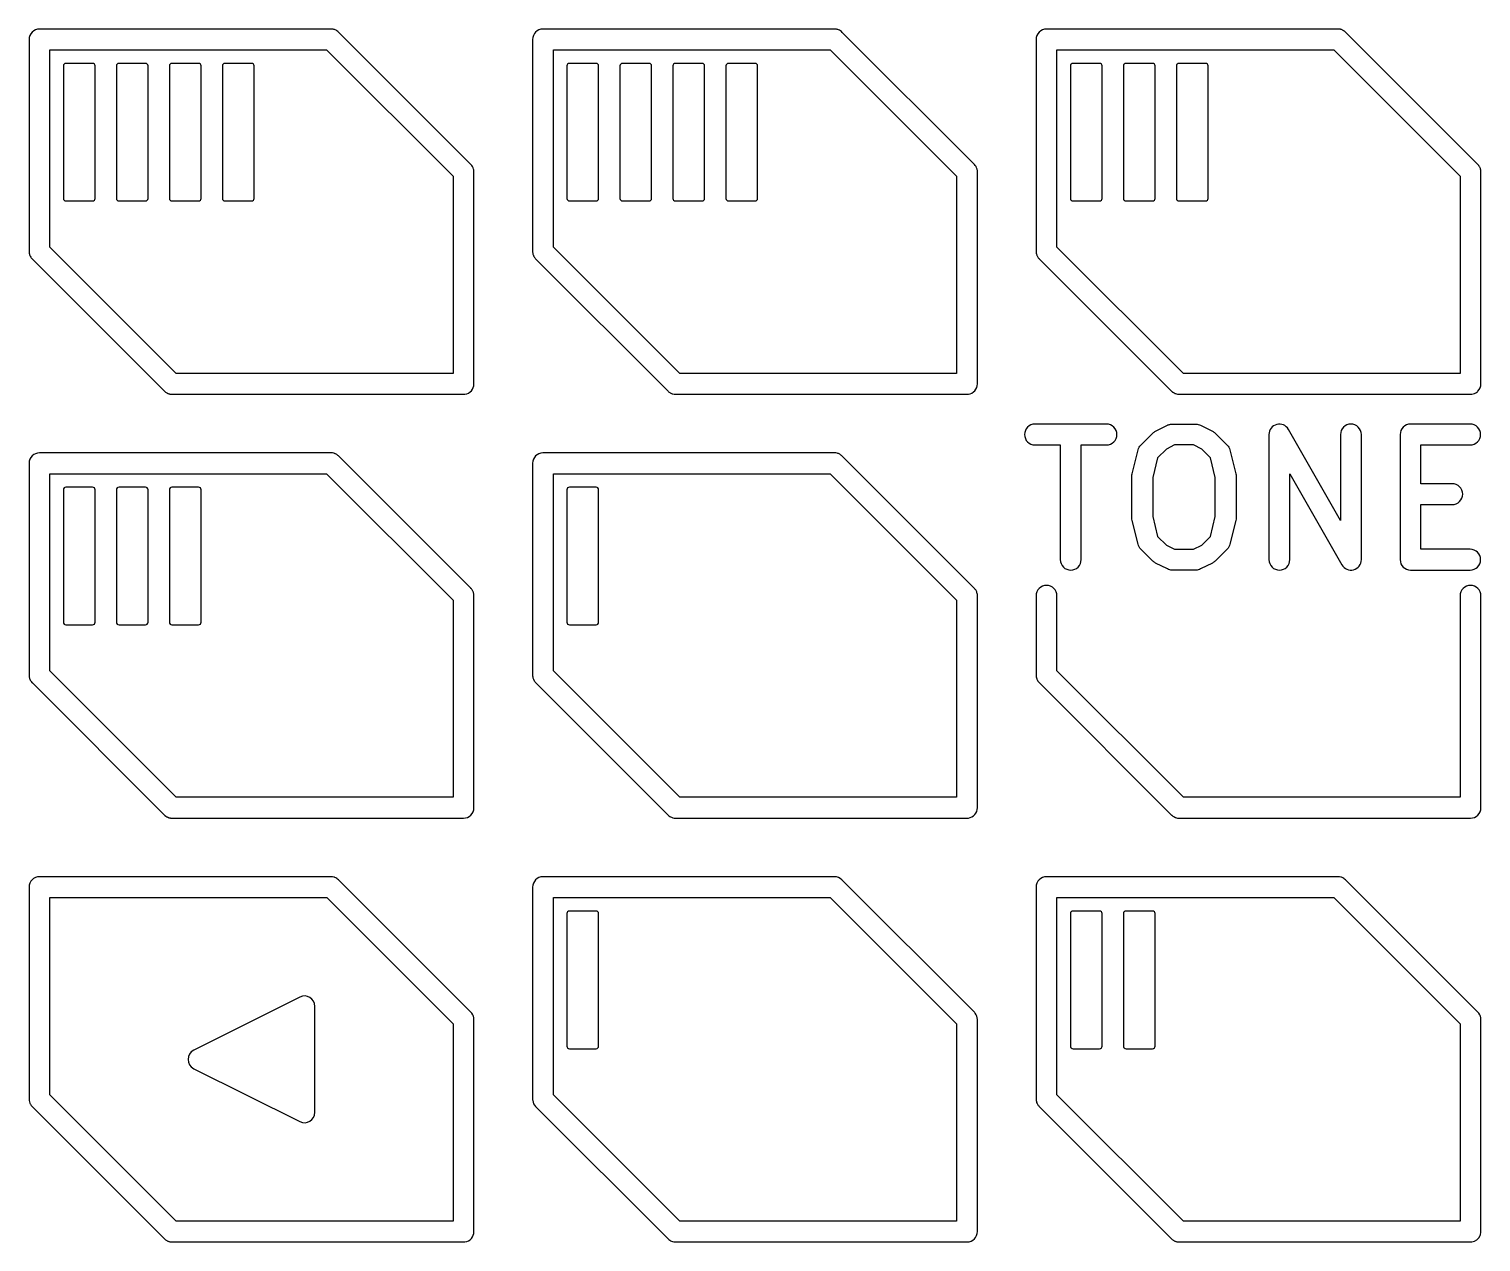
# Model space of a CAD drawing. Header units: millimetres. Extents: x 3 to 62, y 3 to 113.
# Drawn here: x 3.01 to 37.8, y 53.6 to 82.68 of the extents above; entities that cross this region are included whole.
import ezdxf

# ---------------------------------------------------------------- set-up
doc = ezdxf.new("R2010")
doc.units = ezdxf.units.MM
doc.layers.add('Layer_1', color=7, linetype='CONTINUOUS')

msp = doc.modelspace()

# ---------------------------------------------------------------- linework, layer by layer
at = {"layer": 'Layer_1', "color": 7}
for points in [[(10.245546, 82.677313), (3.260978, 82.677313), (3.260449, 82.677313), (3.260449, 82.677313)], [(10.28018, 82.675246), (10.278619, 82.675246)], [(10.313756, 82.668011), (10.313253, 82.668011)], [(13.597284, 79.428935), (10.43004, 82.596698)], [(22.310425, 82.677313), (15.325857, 82.677313), (15.325328, 82.677313), (15.325328, 82.677313)], [(22.345059, 82.675246), (22.343498, 82.675246)], [(22.378635, 82.668011), (22.378132, 82.668011)], [(25.662163, 79.428935), (22.494919, 82.596698)], [(34.375304, 82.677313), (27.390736, 82.677313), (27.390736, 82.677313)], [(34.409938, 82.675246), (34.408377, 82.675246)], [(34.443514, 82.668011), (34.443011, 82.668011)], [(37.719792, 79.436172), (34.561862, 82.594114), (34.559798, 82.596698)], [(3.010339, 82.427199), (3.010339, 77.347413)], [(15.075747, 82.427199), (15.075747, 77.359814), (15.075747, 77.347413), (15.07625, 77.340177)], [(27.140626, 82.427199), (27.140626, 77.347413)], [(3.833271, 81.792212), (3.833271, 78.617216)], [(4.530897, 81.85474), (3.895792, 81.85474)], [(4.593418, 78.617216), (4.593418, 81.792212)], [(5.103482, 81.792212), (5.103482, 78.617216)], [(5.800578, 81.85474), (5.166002, 81.85474)], [(5.863126, 78.617216), (5.863126, 81.792212)], [(6.373162, 81.792212), (6.373162, 78.617216)], [(7.070788, 81.85474), (6.435683, 81.85474)], [(7.133309, 78.617216), (7.133309, 81.792212)], [(7.643372, 81.792212), (7.643372, 78.617216)], [(8.340998, 81.85474), (7.705893, 81.85474)], [(8.403519, 78.617216), (8.403519, 81.792212)], [(15.89815, 81.792212), (15.89815, 78.617216)], [(16.595776, 81.85474), (15.960671, 81.85474)], [(16.658297, 78.617216), (16.658297, 81.792212)], [(17.16836, 81.792212), (17.16836, 78.617216)], [(17.865986, 81.85474), (17.230881, 81.85474)], [(17.928507, 78.617216), (17.928507, 81.792212)], [(18.438041, 81.792212), (18.438041, 78.617216)], [(19.135667, 81.85474), (18.500562, 81.85474)], [(19.198215, 78.617216), (19.198215, 81.792212)], [(19.708251, 81.792212), (19.708251, 78.617216)], [(20.405877, 81.85474), (19.770772, 81.85474)], [(20.468398, 78.617216), (20.468398, 81.792212)], [(27.963029, 81.792212), (27.963029, 78.617216)], [(28.660655, 81.85474), (28.02555, 81.85474)], [(28.723203, 78.617216), (28.723203, 81.792212)], [(29.233239, 81.792212), (29.233239, 78.617216)], [(29.930865, 81.85474), (29.29576, 81.85474)], [(29.993386, 78.617216), (29.993386, 81.792212)], [(30.50345, 81.792212), (30.50345, 78.617216)], [(31.200546, 81.85474), (30.56597, 81.85474)], [(31.263094, 78.617216), (31.263094, 81.792212)], [(13.662398, 79.3168), (13.661366, 79.320417)], [(13.670653, 74.172417), (13.670653, 74.172933), (13.670653, 79.252204)], [(25.727277, 79.3168), (25.726245, 79.320417)], [(25.735532, 74.172417), (25.735532, 74.172933), (25.735532, 79.252204)], [(37.791626, 79.318866), (37.791124, 79.320417)], [(37.800411, 74.172417), (37.800411, 74.172933), (37.800411, 79.252204)], [(3.895792, 78.555205), (4.530897, 78.555205)], [(5.166002, 78.555205), (5.800578, 78.555205)], [(6.435683, 78.555205), (7.070788, 78.555205)], [(7.705893, 78.555205), (8.340998, 78.555205)], [(15.960671, 78.555205), (16.595776, 78.555205)], [(17.230881, 78.555205), (17.865986, 78.555205)], [(18.500562, 78.555205), (19.135667, 78.555205)], [(19.770772, 78.555205), (20.405877, 78.555205)], [(28.02555, 78.555205), (28.660655, 78.555205)], [(29.29576, 78.555205), (29.930865, 78.555205)], [(30.56597, 78.555205), (31.200546, 78.555205)], [(3.019652, 77.280749), (3.020155, 77.279198)], [(15.078314, 77.314856), (15.078314, 77.31434)], [(27.150442, 77.280233), (27.150442, 77.279717)], [(3.079078, 77.176363), (3.083708, 77.17068)], [(3.09146, 77.162927), (6.251481, 74.003436), (6.258704, 73.995684)], [(15.148587, 77.17068), (15.149116, 77.17068), (18.323583, 73.995684), (18.324112, 73.995684)], [(27.17317, 77.225456), (27.175234, 77.221839)], [(27.192299, 77.196516), (27.192802, 77.194968)], [(27.213995, 77.17068), (30.388991, 73.995684)], [(6.401341, 73.924887), (6.402902, 73.924887)], [(6.435445, 73.922302), (13.420542, 73.922302)], [(18.500324, 73.922302), (25.485421, 73.922302)], [(30.531628, 73.924887), (30.533162, 73.924887)], [(30.565732, 73.922302), (37.5503, 73.922302)], [(28.827845, 73.207618), (27.971046, 73.207618), (27.970544, 73.207618), (27.113242, 73.207618), (27.113242, 73.207618)], [(30.001906, 73.038586), (30.287656, 73.181334)], [(30.399415, 73.207687), (30.970915, 73.207687)], [(31.082622, 73.181334), (31.368371, 73.038586)], [(34.434968, 72.957621), (34.434968, 70.899351), (33.188041, 73.081645)], [(37.542045, 73.207618), (36.113191, 73.207618), (36.113191, 73.207618)], [(29.651281, 72.705886), (29.936766, 72.991636)], [(31.433432, 72.991716), (31.719182, 72.705966)], [(32.720867, 72.957621), (32.720867, 69.957808)], [(34.935215, 69.957808), (34.935215, 72.957621)], [(35.863584, 72.957505), (35.863584, 71.529688), (35.863584, 71.529169), (35.863584, 69.957692)], [(10.245546, 72.517223), (3.260978, 72.517223), (3.260449, 72.517223), (3.260449, 72.517223)], [(10.341669, 72.498102), (10.34114, 72.49862)], [(10.371117, 72.483631), (10.370615, 72.48415)], [(13.597284, 69.269363), (13.594162, 69.272464), (10.42279, 72.444359), (10.422288, 72.444359)], [(22.310425, 72.517223), (15.325857, 72.517223), (15.325328, 72.517223), (15.325328, 72.517223)], [(22.435996, 72.483631), (22.435494, 72.48415)], [(25.662163, 69.269363), (22.487669, 72.444359), (22.487167, 72.444359)], [(27.113242, 72.707908), (27.720433, 72.707908), (27.720433, 69.957692)], [(28.220654, 69.957692), (28.220654, 72.707908), (28.827845, 72.707908)], [(29.442604, 72.018376), (29.585611, 72.589875)], [(31.784957, 72.589772), (31.9277, 72.018272)], [(37.11313, 71.779285), (36.363302, 71.779285), (36.363302, 72.707908), (37.542045, 72.707908)], [(3.010339, 72.26711), (3.010339, 67.187323)], [(15.075747, 72.26711), (15.075747, 67.199724), (15.075747, 67.187323), (15.07625, 67.180086)], [(33.221114, 69.957808), (33.221114, 72.016076), (34.468041, 69.833785)], [(4.530897, 71.695166), (3.895792, 71.695166)], [(5.800578, 71.695166), (5.166002, 71.695166)], [(7.070788, 71.695166), (6.435683, 71.695166)], [(16.595776, 71.695166), (15.960671, 71.695166)], [(29.435196, 70.957694), (29.435196, 71.957691)], [(31.935108, 71.957691), (31.935108, 70.957694)], [(3.833271, 71.632637), (3.833271, 68.457641)], [(4.593418, 68.457641), (4.593418, 71.632637)], [(5.103482, 71.632637), (5.103482, 68.457641)], [(5.863126, 68.457641), (5.863126, 71.632637)], [(6.373162, 71.632637), (6.373162, 68.457641)], [(7.133309, 68.457641), (7.133309, 71.632637)], [(15.89815, 71.632637), (15.89815, 68.457641)], [(16.658297, 68.457641), (16.658297, 71.632637)], [(37.542045, 70.207805), (36.363302, 70.207805), (36.363302, 71.279057), (37.11313, 71.279057)], [(29.585611, 70.32551), (29.442604, 70.897009)], [(31.9277, 70.897112), (31.784957, 70.325613)], [(29.936766, 69.923749), (29.651281, 70.209498)], [(31.719182, 70.209419), (31.433432, 69.923669)], [(30.287656, 69.734051), (30.001906, 69.876798)], [(30.970915, 69.707698), (30.399389, 69.707698)], [(31.368371, 69.876798), (31.082622, 69.734051)], [(36.113191, 69.707579), (37.542045, 69.707579)], [(13.653084, 69.185647), (13.652052, 69.187713)], [(13.670653, 64.012327), (13.670653, 64.012843), (13.670653, 69.086428)], [(25.717963, 69.185647), (25.716931, 69.187713)], [(25.735532, 64.012327), (25.735532, 64.012843), (25.735532, 69.086428)], [(27.140626, 69.092111), (27.140626, 67.187323)], [(37.300719, 69.092111), (37.300719, 64.26244), (30.669078, 64.26244), (27.640318, 67.29119), (27.640318, 69.092111)], [(37.800411, 64.012327), (37.800411, 64.012843), (37.800411, 69.092111)], [(3.895792, 68.395115), (4.530897, 68.395115)], [(5.166002, 68.395115), (5.800578, 68.395115)], [(6.435683, 68.395115), (7.070788, 68.395115)], [(15.960671, 68.395115), (16.595776, 68.395115)], [(15.078314, 67.154766), (15.078314, 67.15425)], [(3.019652, 67.120658), (3.020155, 67.119108)], [(3.079078, 67.016272), (3.083708, 67.010589)], [(3.09146, 67.002837), (6.258704, 63.835593)], [(15.148587, 67.010589), (15.149116, 67.010589), (18.323583, 63.835593), (18.324112, 63.835593)], [(27.150442, 67.120142), (27.150442, 67.119627)], [(27.17317, 67.065366), (27.175234, 67.061749)], [(27.192299, 67.036426), (27.192802, 67.034875)], [(27.213995, 67.010589), (30.388991, 63.835593)], [(6.401341, 63.764796), (6.402902, 63.764796)], [(6.435445, 63.762211), (13.420542, 63.762211)], [(18.40473, 63.781333), (18.405233, 63.781333)], [(18.500324, 63.762211), (25.485421, 63.762211)], [(30.531628, 63.764796), (30.533162, 63.764796)], [(30.565732, 63.762211), (37.5503, 63.762211)], [(10.245546, 62.357133), (3.260978, 62.357133), (3.260449, 62.357133), (3.260449, 62.357133)], [(13.597284, 59.109273), (10.422288, 62.284269)], [(22.310425, 62.357133), (22.309923, 62.357133), (15.325857, 62.357133), (15.325328, 62.357133), (15.325328, 62.357133)], [(25.662163, 59.109273), (22.487167, 62.284269)], [(34.375304, 62.357133), (27.390736, 62.357133), (27.390736, 62.357133)], [(37.727042, 59.109273), (34.552046, 62.284269)], [(3.010339, 62.107536), (3.010339, 57.02723)], [(15.075747, 62.107536), (15.075747, 57.02723), (15.07625, 57.019996)], [(27.140626, 62.107536), (27.140626, 57.02723)], [(15.89815, 61.472547), (15.89815, 58.297551)], [(16.595776, 61.535076), (15.960671, 61.535076)], [(16.658297, 58.297551), (16.658297, 61.472547)], [(27.963029, 61.472547), (27.963029, 58.297551)], [(28.660655, 61.535076), (28.02555, 61.535076)], [(28.723203, 58.297551), (28.723203, 61.472547)], [(29.233239, 61.472547), (29.233239, 58.297551)], [(29.930865, 61.535076), (29.29576, 61.535076)], [(29.993386, 58.297551), (29.993386, 61.472547)], [(9.499052, 59.473707), (6.959161, 58.2035)], [(9.86079, 56.710053), (9.86079, 59.249947)], [(13.670653, 53.852234), (13.670653, 53.852752), (13.670653, 58.93254)], [(25.735532, 53.852234), (25.735532, 53.852752), (25.735532, 58.93254)], [(37.800411, 53.852234), (37.800411, 53.852752), (37.800411, 58.93254)], [(15.960671, 58.235022), (16.595776, 58.235022)], [(28.02555, 58.235022), (28.660655, 58.235022)], [(29.29576, 58.235022), (29.930865, 58.235022)], [(6.959161, 57.7565), (9.499052, 56.486295)], [(3.044444, 56.902691), (3.044444, 56.902175)], [(3.083708, 56.850499), (6.258704, 53.675503)], [(15.078314, 56.994675), (15.078314, 56.994157)], [(15.148587, 56.850499), (18.323583, 53.675503)], [(27.174731, 56.902691), (27.174731, 56.902175)], [(27.213995, 56.850499), (30.388991, 53.675503)], [(6.333634, 53.624859), (6.341915, 53.621242)], [(6.435445, 53.602639), (6.448357, 53.602639), (13.420542, 53.602639)], [(18.404201, 53.622274), (18.405233, 53.621758)], [(18.500324, 53.602639), (25.485421, 53.602639)], [(30.528003, 53.605738), (30.533162, 53.604706), (30.535226, 53.604706)], [(30.578644, 53.602639), (37.5503, 53.602639)]]:
    msp.add_lwpolyline(points, dxfattribs=at)
for points in [[(3.51056, 82.177603), (10.141671, 82.177603), (13.170432, 79.14885), (13.170432, 74.42253), (6.538791, 74.42253), (3.51056, 77.450765), (3.51056, 82.177603)], [(15.575439, 82.177603), (22.20655, 82.177603), (25.235311, 79.14885), (25.235311, 74.42253), (18.60367, 74.42253), (15.575439, 77.450765), (15.575439, 82.177603)], [(27.640318, 82.177603), (34.271429, 82.177603), (37.300719, 79.148334), (37.300719, 74.42253), (30.669078, 74.42253), (27.640318, 77.451283), (27.640318, 82.177603)], [(34.685104, 73.207734)], [(30.458338, 70.207696), (30.911913, 70.207696), (31.108577, 70.305944), (31.316619, 70.513986), (31.435126, 70.988444), (31.435126, 71.926941), (31.316619, 72.401399), (31.108577, 72.609441), (30.911913, 72.707688), (30.458338, 72.707688), (30.261726, 72.609472), (30.05387, 72.401415), (29.935125, 71.926888), (29.935125, 70.988497), (30.05387, 70.51397), (30.261726, 70.305912)], [(3.51056, 72.017513), (10.141671, 72.017513), (13.170432, 68.98876), (13.170432, 64.26244), (6.538791, 64.26244), (3.51056, 67.290674), (3.51056, 72.017513)], [(15.575439, 72.017513), (22.20655, 72.017513), (25.235311, 68.98876), (25.235311, 64.26244), (18.60367, 64.26244), (15.575439, 67.290674), (15.575439, 72.017513)], [(27.390736, 69.342227)], [(3.51056, 61.85742), (10.1422, 61.85742), (13.170432, 58.829185), (13.170432, 54.102349), (6.538791, 54.102349), (3.51056, 57.130584), (3.51056, 61.85742)], [(15.575439, 61.85742), (22.207079, 61.85742), (25.235311, 58.829185), (25.235311, 54.102349), (18.60367, 54.102349), (15.575439, 57.130584), (15.575439, 61.85742)], [(27.640318, 61.85742), (34.271958, 61.85742), (37.300719, 58.82867), (37.300719, 54.102349), (30.669078, 54.102349), (27.640318, 57.1311), (27.640318, 61.85742)], [(9.499052, 59.473707)]]:
    msp.add_lwpolyline(points, close=True, dxfattribs=at)
for points in [[(3.083561, 82.604089), (3.03665, 82.557177), (3.010309, 82.493542), (3.010339, 82.427199)], [(3.260449, 82.677313), (3.194106, 82.677343), (3.130472, 82.651001), (3.083561, 82.604089)], [(10.278619, 82.675246), (10.267653, 82.676666), (10.256604, 82.677356), (10.245546, 82.677313)], [(10.313253, 82.668011), (10.302405, 82.671167), (10.291355, 82.673584), (10.28018, 82.675246)], [(10.341669, 82.658193), (10.332567, 82.662014), (10.323246, 82.665292), (10.313756, 82.668011)], [(10.43004, 82.596698), (10.405399, 82.623371), (10.375243, 82.644356), (10.341669, 82.658193)], [(15.325328, 82.677313), (15.187376, 82.677082), (15.075684, 82.565152), (15.075747, 82.427199)], [(22.343498, 82.675246), (22.332532, 82.676666), (22.321483, 82.677356), (22.310425, 82.677313)], [(22.378132, 82.668011), (22.367284, 82.671167), (22.356234, 82.673584), (22.345059, 82.675246)], [(22.406548, 82.658193), (22.397446, 82.662014), (22.388125, 82.665292), (22.378635, 82.668011)], [(22.494919, 82.596698), (22.470278, 82.623371), (22.440122, 82.644356), (22.406548, 82.658193)], [(27.213848, 82.604089), (27.166937, 82.557177), (27.140596, 82.493542), (27.140626, 82.427199)], [(27.390736, 82.677313), (27.324393, 82.677343), (27.260759, 82.651001), (27.213848, 82.604089)], [(34.408377, 82.675246), (34.397411, 82.676666), (34.386362, 82.677356), (34.375304, 82.677313)], [(34.423882, 82.672145), (34.419264, 82.673311), (34.414615, 82.674345), (34.409938, 82.675246)], [(34.443011, 82.668011), (34.436691, 82.669638), (34.43031, 82.671017), (34.423882, 82.672145)], [(34.471427, 82.658193), (34.462325, 82.662014), (34.453004, 82.665292), (34.443514, 82.668011)], [(34.500373, 82.643723), (34.491047, 82.649167), (34.481378, 82.654), (34.471427, 82.658193)], [(34.522598, 82.629254), (34.51545, 82.634467), (34.508032, 82.639297), (34.500373, 82.643723)], [(34.529821, 82.624086), (34.527444, 82.625852), (34.525036, 82.627574), (34.522598, 82.629254)], [(34.552046, 82.603933), (34.545048, 82.611089), (34.537626, 82.617819), (34.529821, 82.624086)], [(34.559798, 82.596698), (34.557265, 82.599164), (34.554681, 82.601576), (34.552046, 82.603933)], [(3.895792, 81.85474), (3.861264, 81.854749), (3.833271, 81.826748), (3.833271, 81.792212)], [(4.593418, 81.792212), (4.593418, 81.826748), (4.565426, 81.854749), (4.530897, 81.85474)], [(5.166002, 81.85474), (5.131474, 81.854749), (5.103482, 81.826748), (5.103482, 81.792212)], [(5.863126, 81.792212), (5.863126, 81.826758), (5.835133, 81.854763), (5.800578, 81.85474)], [(6.435683, 81.85474), (6.401155, 81.854749), (6.373162, 81.826748), (6.373162, 81.792212)], [(7.133309, 81.792212), (7.133309, 81.826748), (7.105317, 81.854749), (7.070788, 81.85474)], [(7.705893, 81.85474), (7.671365, 81.854749), (7.643372, 81.826748), (7.643372, 81.792212)], [(8.403519, 81.792212), (8.403519, 81.826748), (8.375527, 81.854749), (8.340998, 81.85474)], [(15.960671, 81.85474), (15.926143, 81.854749), (15.89815, 81.826748), (15.89815, 81.792212)], [(16.658297, 81.792212), (16.658297, 81.826748), (16.630305, 81.854749), (16.595776, 81.85474)], [(17.230881, 81.85474), (17.196353, 81.854749), (17.16836, 81.826748), (17.16836, 81.792212)], [(17.928507, 81.792212), (17.928507, 81.826748), (17.900515, 81.854749), (17.865986, 81.85474)], [(18.500562, 81.85474), (18.466034, 81.854749), (18.438041, 81.826748), (18.438041, 81.792212)], [(19.198215, 81.792212), (19.198215, 81.826758), (19.170222, 81.854763), (19.135667, 81.85474)], [(19.770772, 81.85474), (19.736244, 81.854749), (19.708251, 81.826748), (19.708251, 81.792212)], [(20.468398, 81.792212), (20.468398, 81.826748), (20.440406, 81.854749), (20.405877, 81.85474)], [(28.02555, 81.85474), (27.991022, 81.854749), (27.963029, 81.826748), (27.963029, 81.792212)], [(28.723203, 81.792212), (28.723203, 81.826758), (28.69521, 81.854763), (28.660655, 81.85474)], [(29.29576, 81.85474), (29.261232, 81.854749), (29.233239, 81.826748), (29.233239, 81.792212)], [(29.993386, 81.792212), (29.993386, 81.826748), (29.965394, 81.854749), (29.930865, 81.85474)], [(30.56597, 81.85474), (30.531442, 81.854749), (30.50345, 81.826748), (30.50345, 81.792212)], [(31.263094, 81.792212), (31.263094, 81.826758), (31.235101, 81.854763), (31.200546, 81.85474)], [(13.661366, 79.320417), (13.649623, 79.361468), (13.627561, 79.398828), (13.597284, 79.428935)], [(25.726245, 79.320417), (25.714502, 79.361468), (25.69244, 79.398828), (25.662163, 79.428935)], [(37.731169, 79.424287), (37.727508, 79.428372), (37.723714, 79.432336), (37.719792, 79.436172)], [(37.747203, 79.406716), (37.74214, 79.412824), (37.73679, 79.418687), (37.731169, 79.424287)], [(37.752362, 79.399482), (37.750685, 79.401923), (37.748965, 79.404335), (37.747203, 79.406716)], [(37.766835, 79.37726), (37.762407, 79.384918), (37.757576, 79.392336), (37.752362, 79.399482)], [(37.781308, 79.347804), (37.777134, 79.357929), (37.772299, 79.367768), (37.766835, 79.37726)], [(37.791124, 79.320417), (37.788386, 79.329728), (37.785109, 79.338873), (37.781308, 79.347804)], [(13.668589, 79.284759), (13.667225, 79.295562), (13.665157, 79.306266), (13.662398, 79.3168)], [(13.670653, 79.252204), (13.670674, 79.263089), (13.669985, 79.273964), (13.668589, 79.284759)], [(25.733468, 79.284759), (25.732104, 79.295562), (25.730036, 79.306266), (25.727277, 79.3168)], [(25.735532, 79.252204), (25.735553, 79.263089), (25.734864, 79.273964), (25.733468, 79.284759)], [(37.794219, 79.304912), (37.793487, 79.309587), (37.792623, 79.31424), (37.791626, 79.318866)], [(37.798347, 79.284759), (37.797248, 79.29153), (37.795871, 79.298254), (37.794219, 79.304912)], [(37.800411, 79.252204), (37.800432, 79.263089), (37.799743, 79.273964), (37.798347, 79.284759)], [(3.833271, 78.617216), (3.833536, 78.582883), (3.86145, 78.555197), (3.895792, 78.555205)], [(4.530897, 78.555205), (4.56524, 78.555197), (4.593154, 78.582883), (4.593418, 78.617216)], [(5.103482, 78.617216), (5.103482, 78.582883), (5.13166, 78.555197), (5.166002, 78.555205)], [(5.800578, 78.555205), (5.834921, 78.555182), (5.862861, 78.582873), (5.863126, 78.617216)], [(6.373162, 78.617216), (6.373427, 78.582883), (6.401341, 78.555197), (6.435683, 78.555205)], [(7.070788, 78.555205), (7.105131, 78.555197), (7.133045, 78.582883), (7.133309, 78.617216)], [(7.643372, 78.617216), (7.643372, 78.582883), (7.671551, 78.555197), (7.705893, 78.555205)], [(8.340998, 78.555205), (8.375341, 78.555197), (8.403255, 78.582883), (8.403519, 78.617216)], [(15.89815, 78.617216), (15.898415, 78.582883), (15.926329, 78.555197), (15.960671, 78.555205)], [(16.595776, 78.555205), (16.630119, 78.555197), (16.658033, 78.582883), (16.658297, 78.617216)], [(17.16836, 78.617216), (17.16836, 78.582883), (17.196539, 78.555197), (17.230881, 78.555205)], [(17.865986, 78.555205), (17.900329, 78.555197), (17.928243, 78.582883), (17.928507, 78.617216)], [(18.438041, 78.617216), (18.438306, 78.582883), (18.466219, 78.555197), (18.500562, 78.555205)], [(19.135667, 78.555205), (19.17001, 78.555182), (19.19795, 78.582873), (19.198215, 78.617216)], [(19.708251, 78.617216), (19.708516, 78.582883), (19.73643, 78.555197), (19.770772, 78.555205)], [(20.405877, 78.555205), (20.44022, 78.555197), (20.468134, 78.582883), (20.468398, 78.617216)], [(27.963029, 78.617216), (27.963294, 78.582883), (27.991207, 78.555197), (28.02555, 78.555205)], [(28.660655, 78.555205), (28.694998, 78.555182), (28.722938, 78.582873), (28.723203, 78.617216)], [(29.233239, 78.617216), (29.233504, 78.582883), (29.261418, 78.555197), (29.29576, 78.555205)], [(29.930865, 78.555205), (29.965208, 78.555197), (29.993122, 78.582883), (29.993386, 78.617216)], [(30.50345, 78.617216), (30.50345, 78.582883), (30.531628, 78.555197), (30.56597, 78.555205)], [(31.200546, 78.555205), (31.234889, 78.555182), (31.262829, 78.582873), (31.263094, 78.617216)], [(3.010339, 77.347413), (3.010705, 77.330538), (3.012779, 77.313743), (3.01653, 77.297285)], [(3.01653, 77.297285), (3.017385, 77.29174), (3.018426, 77.286224), (3.019652, 77.280749)], [(3.020155, 77.279198), (3.022893, 77.269887), (3.02617, 77.260742), (3.029971, 77.251811)], [(3.029971, 77.251811), (3.04164, 77.223898), (3.058278, 77.198334), (3.079078, 77.176363)], [(15.07625, 77.340177), (15.076508, 77.331707), (15.077197, 77.323256), (15.078314, 77.314856)], [(15.078314, 77.31434), (15.079708, 77.30371), (15.081785, 77.293181), (15.084531, 77.282818)], [(15.084531, 77.282818), (15.087169, 77.272631), (15.090448, 77.26262), (15.094347, 77.252846)], [(15.094347, 77.252846), (15.095666, 77.249891), (15.097042, 77.246961), (15.098475, 77.244059)], [(15.098475, 77.244059), (15.101444, 77.237198), (15.104719, 77.230473), (15.108291, 77.223906)], [(27.140626, 77.347413), (27.140964, 77.331247), (27.142869, 77.315152), (27.146315, 77.299354)], [(27.146315, 77.299354), (27.14744, 77.292929), (27.148817, 77.28655), (27.150442, 77.280233)], [(27.150442, 77.279717), (27.15316, 77.270229), (27.156438, 77.260911), (27.160258, 77.251811)], [(27.160258, 77.251811), (27.164042, 77.242781), (27.168354, 77.233981), (27.17317, 77.225456)], [(3.083708, 77.17068), (3.086235, 77.168039), (3.08882, 77.165454), (3.09146, 77.162927)], [(15.108291, 77.223906), (15.110446, 77.220406), (15.112686, 77.21696), (15.115011, 77.213571)], [(15.115011, 77.213571), (15.118881, 77.207364), (15.123021, 77.201329), (15.12742, 77.195484)], [(15.12742, 77.195484), (15.133928, 77.186764), (15.140999, 77.178478), (15.148587, 77.17068)], [(27.175234, 77.221839), (27.180401, 77.213058), (27.1861, 77.204602), (27.192299, 77.196516)], [(27.192802, 77.194968), (27.197381, 77.189247), (27.20221, 77.183729), (27.207275, 77.178432)], [(27.207275, 77.178432), (27.209461, 77.175802), (27.211702, 77.173217), (27.213995, 77.17068)], [(13.453615, 73.924371), (13.577938, 73.940907), (13.670768, 74.046999), (13.670653, 74.172417)], [(25.518494, 73.924371), (25.642817, 73.940907), (25.735647, 74.046999), (25.735532, 74.172417)], [(37.727544, 73.995684), (37.774287, 74.042616), (37.800494, 74.106179), (37.800411, 74.172417)], [(6.258704, 73.995684), (6.261242, 73.993392), (6.263826, 73.991152), (6.266456, 73.988966)], [(6.266456, 73.988966), (6.271926, 73.98389), (6.27762, 73.979062), (6.283522, 73.974496)], [(6.283522, 73.974496), (6.291911, 73.967911), (6.300713, 73.96187), (6.309874, 73.956409)], [(6.309874, 73.956409), (6.313108, 73.954614), (6.31638, 73.952891), (6.31969, 73.951242)], [(6.31969, 73.951242), (6.325272, 73.948271), (6.330965, 73.945513), (6.336756, 73.942973)], [(6.336756, 73.942973), (6.344021, 73.939868), (6.351428, 73.937109), (6.358954, 73.934705)], [(6.358954, 73.934705), (6.362213, 73.933604), (6.365495, 73.93257), (6.368797, 73.931604)], [(6.368797, 73.931604), (6.374273, 73.930385), (6.379788, 73.929351), (6.385333, 73.928503)], [(6.385333, 73.928503), (6.390628, 73.927123), (6.395967, 73.925917), (6.401341, 73.924887)], [(6.402902, 73.924887), (6.413682, 73.923317), (6.424553, 73.922453), (6.435445, 73.922302)], [(13.420542, 73.922302), (13.4316, 73.922259), (13.442649, 73.92295), (13.453615, 73.924371)], [(18.324112, 73.995684), (18.339525, 73.980221), (18.356897, 73.966843), (18.375785, 73.955893)], [(18.375785, 73.955893), (18.385111, 73.95045), (18.39478, 73.945616), (18.40473, 73.941423)], [(18.40473, 73.941423), (18.41483, 73.937305), (18.425189, 73.933853), (18.43574, 73.931088)], [(18.43574, 73.931088), (18.456792, 73.925354), (18.478505, 73.922399), (18.500324, 73.922302)], [(25.485421, 73.922302), (25.496479, 73.922259), (25.507528, 73.92295), (25.518494, 73.924371)], [(30.388991, 73.995684), (30.392032, 73.993025), (30.395138, 73.99044), (30.398304, 73.987931)], [(30.398304, 73.987931), (30.402476, 73.983995), (30.406783, 73.980203), (30.411216, 73.976562)], [(30.411216, 73.976562), (30.414429, 73.974072), (30.417702, 73.97166), (30.421032, 73.969329)], [(30.421032, 73.969329), (30.426717, 73.96512), (30.432579, 73.961155), (30.4386, 73.957443)], [(30.4386, 73.957443), (30.444001, 73.954309), (30.449517, 73.951378), (30.455137, 73.948657)], [(30.455137, 73.948657), (30.45922, 73.94665), (30.463358, 73.944755), (30.467546, 73.942973)], [(30.467546, 73.942973), (30.472141, 73.941113), (30.476791, 73.93939), (30.481489, 73.937806)], [(30.481489, 73.937806), (30.49771, 73.931776), (30.514513, 73.927446), (30.531628, 73.924887)], [(30.533162, 73.924887), (30.543951, 73.923316), (30.554831, 73.922452), (30.565732, 73.922302)], [(37.5503, 73.922302), (37.561358, 73.922259), (37.572407, 73.92295), (37.583373, 73.924371)], [(37.583373, 73.924371), (37.626828, 73.930154), (37.667997, 73.947263), (37.702753, 73.97398)], [(37.702753, 73.97398), (37.711485, 73.980661), (37.719767, 73.987912), (37.727544, 73.995684)], [(27.113242, 73.207618), (26.975279, 73.207402), (26.863571, 73.095467), (26.863634, 72.957505)], [(29.077453, 72.957505), (29.077516, 73.095467), (28.965808, 73.207402), (28.827845, 73.207618)], [(30.287656, 73.181334), (30.29545, 73.184467), (30.303398, 73.187204), (30.311468, 73.189536)], [(30.311468, 73.189536), (30.321484, 73.193738), (30.331763, 73.197282), (30.342239, 73.200146)], [(30.342239, 73.200146), (30.352904, 73.202267), (30.363695, 73.20369), (30.374545, 73.204406)], [(30.374545, 73.204406), (30.382775, 73.205915), (30.391076, 73.20701), (30.399415, 73.207687)], [(30.970915, 73.207687), (31.00969, 73.207683), (31.047933, 73.198662), (31.082622, 73.181334)], [(32.906738, 73.199371), (32.797122, 73.170271), (32.720823, 73.071034), (32.720867, 72.957621)], [(33.188041, 73.081645), (33.131827, 73.180145), (33.016354, 73.228471), (32.906738, 73.199371)], [(34.508199, 73.13452), (34.461282, 73.087607), (34.434937, 73.023969), (34.434968, 72.957621)], [(34.685104, 73.207734), (34.618757, 73.207771), (34.555116, 73.181432), (34.508199, 73.13452)], [(34.861993, 73.13451), (34.815081, 73.181422), (34.751447, 73.207764), (34.685104, 73.207734)], [(34.935215, 72.957621), (34.935245, 73.023964), (34.908904, 73.087599), (34.861993, 73.13451)], [(36.113191, 73.207618), (35.975235, 73.207388), (35.863534, 73.095462), (35.863584, 72.957505)], [(37.791626, 72.957505), (37.791689, 73.095457), (37.679997, 73.207387), (37.542045, 73.207618)], [(26.863634, 72.957505), (26.863856, 72.819744), (26.975481, 72.708124), (27.113242, 72.707908)], [(28.827845, 72.707908), (28.965606, 72.708124), (29.077232, 72.819744), (29.077453, 72.957505)], [(29.936766, 72.991636), (29.955808, 73.010693), (29.977805, 73.026548), (30.001906, 73.038586)], [(31.368371, 73.038586), (31.392439, 73.026565), (31.414408, 73.010738), (31.433432, 72.991716)], [(37.542045, 72.707908), (37.679796, 72.708138), (37.791405, 72.819754), (37.791626, 72.957505)], [(3.083561, 72.443999), (3.03665, 72.397087), (3.010309, 72.333453), (3.010339, 72.26711)], [(3.260449, 72.517223), (3.194106, 72.517252), (3.130472, 72.490911), (3.083561, 72.443999)], [(10.31066, 72.508955), (10.289413, 72.51456), (10.26752, 72.51734), (10.245546, 72.517223)], [(10.34114, 72.49862), (10.331213, 72.502716), (10.321032, 72.506168), (10.31066, 72.508955)], [(10.370615, 72.48415), (10.361275, 72.489416), (10.351607, 72.494077), (10.341669, 72.498102)], [(10.422288, 72.444359), (10.406998, 72.459605), (10.389798, 72.472805), (10.371117, 72.483631)], [(15.325328, 72.517223), (15.187376, 72.516992), (15.075684, 72.405062), (15.075747, 72.26711)], [(22.375539, 72.508955), (22.354292, 72.51456), (22.332399, 72.51734), (22.310425, 72.517223)], [(22.406019, 72.49862), (22.396092, 72.502716), (22.385911, 72.506168), (22.375539, 72.508955)], [(22.435494, 72.48415), (22.425997, 72.489614), (22.41615, 72.494448), (22.406019, 72.49862)], [(22.487167, 72.444359), (22.471877, 72.459605), (22.454677, 72.472805), (22.435996, 72.483631)], [(29.585611, 72.589875), (29.596598, 72.633776), (29.619295, 72.673872), (29.651281, 72.705886)], [(31.719182, 72.705966), (31.751235, 72.673913), (31.773971, 72.633749), (31.784957, 72.589772)], [(29.435196, 71.957691), (29.435173, 71.978146), (29.437661, 71.998526), (29.442604, 72.018376)], [(31.9277, 72.018272), (31.932634, 71.998457), (31.935122, 71.978111), (31.935108, 71.957691)], [(3.895792, 71.695166), (3.861264, 71.695174), (3.833271, 71.667173), (3.833271, 71.632637)], [(4.593418, 71.632637), (4.593418, 71.667173), (4.565426, 71.695174), (4.530897, 71.695166)], [(5.166002, 71.695166), (5.131474, 71.695174), (5.103482, 71.667173), (5.103482, 71.632637)], [(5.863126, 71.632637), (5.863126, 71.667184), (5.835133, 71.69519), (5.800578, 71.695166)], [(6.435683, 71.695166), (6.401155, 71.695174), (6.373162, 71.667173), (6.373162, 71.632637)], [(7.133309, 71.632637), (7.133309, 71.667173), (7.105317, 71.695174), (7.070788, 71.695166)], [(15.960671, 71.695166), (15.926143, 71.695174), (15.89815, 71.667173), (15.89815, 71.632637)], [(16.658297, 71.632637), (16.658297, 71.667173), (16.630305, 71.695174), (16.595776, 71.695166)], [(37.290019, 71.70606), (37.243108, 71.752972), (37.179473, 71.779315), (37.11313, 71.779285)], [(37.36324, 71.529169), (37.363271, 71.595513), (37.33693, 71.659148), (37.290019, 71.70606)], [(37.11313, 71.279057), (37.179473, 71.279027), (37.243107, 71.305369), (37.290018, 71.35228)], [(37.290018, 71.35228), (37.336929, 71.399192), (37.36327, 71.462827), (37.36324, 71.529169)], [(29.442604, 70.897009), (29.437661, 70.916858), (29.435173, 70.937239), (29.435196, 70.957694)], [(31.935108, 70.957694), (31.935122, 70.937273), (31.932634, 70.916928), (31.9277, 70.897112)], [(29.651281, 70.209498), (29.619295, 70.241513), (29.596598, 70.281609), (29.585611, 70.32551)], [(31.784957, 70.325613), (31.773971, 70.281635), (31.751235, 70.241472), (31.719182, 70.209419)], [(27.720433, 69.957692), (27.720403, 69.891349), (27.746744, 69.827715), (27.793655, 69.780803)], [(28.147432, 69.780803), (28.194343, 69.827715), (28.220684, 69.891349), (28.220654, 69.957692)], [(32.720867, 69.957808), (32.720836, 69.891465), (32.747177, 69.82783), (32.794088, 69.780918)], [(33.147883, 69.780908), (33.1948, 69.827821), (33.221145, 69.89146), (33.221114, 69.957808)], [(34.749344, 69.716059), (34.85896, 69.745159), (34.935258, 69.844396), (34.935215, 69.957808)], [(35.863584, 69.957692), (35.863534, 69.819735), (35.975235, 69.707809), (36.113191, 69.707579)], [(37.791626, 69.957692), (37.791689, 70.095644), (37.679997, 70.207574), (37.542045, 70.207805)], [(37.542045, 69.707579), (37.679997, 69.70781), (37.791689, 69.81974), (37.791626, 69.957692)], [(27.793655, 69.780803), (27.840567, 69.733891), (27.904201, 69.70755), (27.970544, 69.707579)], [(27.970544, 69.707579), (28.036886, 69.70755), (28.100521, 69.733891), (28.147432, 69.780803)], [(30.001906, 69.876798), (29.977805, 69.888837), (29.955808, 69.904691), (29.936766, 69.923749)], [(30.399389, 69.707698), (30.360605, 69.707697), (30.322352, 69.716719), (30.287656, 69.734051)], [(31.082622, 69.734051), (31.047933, 69.716723), (31.00969, 69.707701), (30.970915, 69.707698)], [(31.433432, 69.923669), (31.414408, 69.904647), (31.392439, 69.88882), (31.368371, 69.876798)], [(32.794088, 69.780918), (32.840999, 69.734005), (32.904634, 69.707663), (32.970977, 69.707693)], [(32.970977, 69.707693), (33.037325, 69.707656), (33.100966, 69.733995), (33.147883, 69.780908)], [(34.468041, 69.833785), (34.524255, 69.735284), (34.639728, 69.686958), (34.749344, 69.716059)], [(13.619509, 69.244559), (13.61266, 69.253312), (13.605235, 69.261598), (13.597284, 69.269363)], [(13.638109, 69.216135), (13.63256, 69.22602), (13.626346, 69.235517), (13.619509, 69.244559)], [(25.684388, 69.244559), (25.677539, 69.253312), (25.670114, 69.261598), (25.662163, 69.269363)], [(25.702988, 69.216135), (25.697439, 69.22602), (25.691225, 69.235517), (25.684388, 69.244559)], [(27.213847, 69.269002), (27.166936, 69.22209), (27.140595, 69.158455), (27.140626, 69.092111)], [(27.390736, 69.342227), (27.324393, 69.342256), (27.260759, 69.315914), (27.213847, 69.269002)], [(27.640318, 69.092111), (27.640382, 69.230064), (27.528689, 69.341996), (27.390736, 69.342227)], [(37.5503, 69.342227), (37.412347, 69.341996), (37.300655, 69.230064), (37.300719, 69.092111)], [(37.727189, 69.269002), (37.680278, 69.315914), (37.616644, 69.342256), (37.5503, 69.342227)], [(37.800411, 69.092111), (37.800441, 69.158455), (37.774101, 69.22209), (37.727189, 69.269002)], [(13.652052, 69.187713), (13.64801, 69.197472), (13.643353, 69.206965), (13.638109, 69.216135)], [(13.659805, 69.165493), (13.657851, 69.172303), (13.655609, 69.179027), (13.653084, 69.185647)], [(13.662398, 69.156191), (13.661593, 69.159308), (13.660729, 69.16241), (13.659805, 69.165493)], [(13.668589, 69.124668), (13.667203, 69.135298), (13.665135, 69.145827), (13.662398, 69.156191)], [(13.67015, 69.097281), (13.670131, 69.106432), (13.66961, 69.115575), (13.668589, 69.124668)], [(13.670653, 69.086428), (13.670564, 69.090049), (13.670396, 69.093668), (13.67015, 69.097281)], [(25.716931, 69.187713), (25.712889, 69.197472), (25.708231, 69.206965), (25.702988, 69.216135)], [(25.724684, 69.165493), (25.72273, 69.172303), (25.720488, 69.179027), (25.717963, 69.185647)], [(25.735532, 69.086428), (25.736173, 69.113194), (25.73251, 69.139889), (25.724684, 69.165493)], [(3.833271, 68.457641), (3.833271, 68.423105), (3.861264, 68.395107), (3.895792, 68.395115)], [(4.530897, 68.395115), (4.565426, 68.395107), (4.593418, 68.423105), (4.593418, 68.457641)], [(5.103482, 68.457641), (5.103482, 68.423105), (5.131474, 68.395107), (5.166002, 68.395115)], [(5.800578, 68.395115), (5.835133, 68.395091), (5.863126, 68.423097), (5.863126, 68.457641)], [(6.373162, 68.457641), (6.373162, 68.423105), (6.401155, 68.395107), (6.435683, 68.395115)], [(7.070788, 68.395115), (7.105317, 68.395107), (7.133309, 68.423105), (7.133309, 68.457641)], [(15.89815, 68.457641), (15.89815, 68.423105), (15.926143, 68.395107), (15.960671, 68.395115)], [(16.595776, 68.395115), (16.630305, 68.395107), (16.658297, 68.423105), (16.658297, 68.457641)], [(3.010339, 67.187323), (3.010705, 67.170447), (3.012779, 67.153652), (3.01653, 67.137195)], [(15.07625, 67.180086), (15.076508, 67.171617), (15.077197, 67.163166), (15.078314, 67.154766)], [(15.078314, 67.15425), (15.079708, 67.14362), (15.081785, 67.133091), (15.084531, 67.122727)], [(27.140626, 67.187323), (27.140964, 67.171157), (27.142869, 67.155062), (27.146315, 67.139264)], [(3.01653, 67.137195), (3.017385, 67.131649), (3.018426, 67.126134), (3.019652, 67.120658)], [(3.020155, 67.119108), (3.022893, 67.109796), (3.02617, 67.100652), (3.029971, 67.091721)], [(3.029971, 67.091721), (3.04164, 67.063807), (3.058278, 67.038243), (3.079078, 67.016272)], [(3.083708, 67.010589), (3.086235, 67.007949), (3.08882, 67.005364), (3.09146, 67.002837)], [(15.084531, 67.122727), (15.087169, 67.112539), (15.090448, 67.102528), (15.094347, 67.092753)], [(15.094347, 67.092753), (15.095666, 67.089798), (15.097042, 67.08687), (15.098475, 67.083969)], [(15.098475, 67.083969), (15.101444, 67.077108), (15.104719, 67.070383), (15.108291, 67.063815)], [(15.108291, 67.063815), (15.110446, 67.060316), (15.112686, 67.05687), (15.115011, 67.053481)], [(15.115011, 67.053481), (15.118881, 67.047273), (15.123021, 67.041238), (15.12742, 67.035394)], [(15.12742, 67.035394), (15.133928, 67.026674), (15.140999, 67.018388), (15.148587, 67.010589)], [(27.146315, 67.139264), (27.14744, 67.132839), (27.148817, 67.12646), (27.150442, 67.120142)], [(27.150442, 67.119627), (27.15316, 67.110139), (27.156438, 67.100821), (27.160258, 67.091721)], [(27.160258, 67.091721), (27.164042, 67.082691), (27.168354, 67.07389), (27.17317, 67.065366)], [(27.175234, 67.061749), (27.180401, 67.052968), (27.1861, 67.044511), (27.192299, 67.036426)], [(27.192802, 67.034875), (27.197381, 67.029154), (27.20221, 67.023636), (27.207275, 67.018339)], [(27.207275, 67.018339), (27.209461, 67.01571), (27.211702, 67.013126), (27.213995, 67.010589)], [(6.258704, 63.835593), (6.261242, 63.833301), (6.263826, 63.831061), (6.266456, 63.828875)], [(6.266456, 63.828875), (6.279705, 63.81648), (6.294263, 63.805563), (6.309874, 63.796319)], [(6.309874, 63.796319), (6.313112, 63.794697), (6.316385, 63.793146), (6.31969, 63.791667)], [(6.31969, 63.791667), (6.325264, 63.788522), (6.330957, 63.785592), (6.336756, 63.782883)], [(6.336756, 63.782883), (6.34403, 63.779952), (6.351437, 63.777365), (6.358954, 63.775131)], [(6.358954, 63.775131), (6.36221, 63.773856), (6.365491, 63.772651), (6.368797, 63.771514)], [(6.368797, 63.771514), (6.374273, 63.770295), (6.379788, 63.769261), (6.385333, 63.768413)], [(6.385333, 63.768413), (6.390628, 63.767033), (6.395967, 63.765826), (6.401341, 63.764796)], [(6.402902, 63.764796), (6.413682, 63.763226), (6.424553, 63.762363), (6.435445, 63.762211)], [(13.420542, 63.762211), (13.486886, 63.762182), (13.55052, 63.788524), (13.597431, 63.835436)], [(13.597431, 63.835436), (13.644343, 63.882348), (13.670684, 63.945983), (13.670653, 64.012327)], [(18.324112, 63.835593), (18.347177, 63.812407), (18.374567, 63.793972), (18.40473, 63.781333)], [(18.405233, 63.781333), (18.415169, 63.777236), (18.425359, 63.773784), (18.43574, 63.770998)], [(18.43574, 63.770998), (18.456792, 63.765263), (18.478505, 63.762309), (18.500324, 63.762211)], [(25.485421, 63.762211), (25.496479, 63.762169), (25.507528, 63.76286), (25.518494, 63.76428)], [(25.518494, 63.76428), (25.642817, 63.780816), (25.735647, 63.886909), (25.735532, 64.012327)], [(30.388991, 63.835593), (30.392032, 63.832934), (30.395138, 63.830349), (30.398304, 63.827841)], [(30.398304, 63.827841), (30.402476, 63.823904), (30.406783, 63.820112), (30.411216, 63.816472)], [(30.411216, 63.816472), (30.414429, 63.813981), (30.417702, 63.811569), (30.421032, 63.809238)], [(30.421032, 63.809238), (30.426717, 63.80503), (30.432579, 63.801064), (30.4386, 63.797353)], [(30.4386, 63.797353), (30.444001, 63.794219), (30.449517, 63.791288), (30.455137, 63.788566)], [(30.455137, 63.788566), (30.45922, 63.786559), (30.463358, 63.784664), (30.467546, 63.782883)], [(30.467546, 63.782883), (30.472135, 63.780848), (30.476785, 63.778952), (30.481489, 63.777197)], [(30.481489, 63.777197), (30.497729, 63.771344), (30.514531, 63.767188), (30.531628, 63.764796)], [(30.533162, 63.764796), (30.543951, 63.763225), (30.554831, 63.762362), (30.565732, 63.762211)], [(37.5503, 63.762211), (37.616644, 63.762182), (37.680278, 63.788524), (37.727189, 63.835436)], [(37.727189, 63.835436), (37.774101, 63.882348), (37.800441, 63.945983), (37.800411, 64.012327)], [(3.260449, 62.357133), (3.122492, 62.357194), (3.010561, 62.245493), (3.010339, 62.107536)], [(10.31066, 62.348864), (10.289413, 62.35447), (10.26752, 62.35725), (10.245546, 62.357133)], [(10.34114, 62.338527), (10.331213, 62.342624), (10.321032, 62.346077), (10.31066, 62.348864)], [(10.422288, 62.284269), (10.399067, 62.307512), (10.371492, 62.325949), (10.34114, 62.338527)], [(15.325328, 62.357133), (15.187578, 62.356902), (15.075968, 62.245286), (15.075747, 62.107536)], [(22.487167, 62.284269), (22.440232, 62.331013), (22.376666, 62.357219), (22.310425, 62.357133)], [(27.390736, 62.357133), (27.252779, 62.357194), (27.140848, 62.245493), (27.140626, 62.107536)], [(34.440418, 62.348864), (34.419171, 62.35447), (34.397278, 62.35725), (34.375304, 62.357133)], [(34.470898, 62.338527), (34.460971, 62.342624), (34.45079, 62.346077), (34.440418, 62.348864)], [(34.552046, 62.284269), (34.528825, 62.307512), (34.50125, 62.325949), (34.470898, 62.338527)], [(15.960671, 61.535076), (15.926143, 61.535084), (15.89815, 61.507083), (15.89815, 61.472547)], [(16.658297, 61.472547), (16.658297, 61.507083), (16.630305, 61.535084), (16.595776, 61.535076)], [(28.02555, 61.535076), (27.991022, 61.535084), (27.963029, 61.507083), (27.963029, 61.472547)], [(28.723203, 61.472547), (28.723203, 61.507094), (28.69521, 61.5351), (28.660655, 61.535076)], [(29.29576, 61.535076), (29.261232, 61.535084), (29.233239, 61.507083), (29.233239, 61.472547)], [(29.993386, 61.472547), (29.993386, 61.507083), (29.965394, 61.535084), (29.930865, 61.535076)], [(9.86079, 59.249947), (9.860843, 59.435798), (9.665316, 59.556746), (9.499052, 59.473707)], [(13.61898, 59.084984), (13.612283, 59.093544), (13.605036, 59.101657), (13.597284, 59.109273)], [(13.670653, 58.93254), (13.670705, 58.987662), (13.652539, 59.041256), (13.61898, 59.084984)], [(25.683859, 59.084984), (25.677162, 59.093544), (25.669915, 59.101657), (25.662163, 59.109273)], [(25.735532, 58.93254), (25.735584, 58.987662), (25.717418, 59.041256), (25.683859, 59.084984)], [(37.748737, 59.084984), (37.742041, 59.093544), (37.734794, 59.101657), (37.727042, 59.109273)], [(37.800411, 58.93254), (37.800463, 58.987662), (37.782297, 59.041256), (37.748737, 59.084984)], [(6.959161, 58.2035), (6.775223, 58.111266), (6.775223, 57.848733), (6.959161, 57.7565)], [(15.89815, 58.297551), (15.89815, 58.263015), (15.926143, 58.235014), (15.960671, 58.235022)], [(16.595776, 58.235022), (16.630305, 58.235014), (16.658297, 58.263015), (16.658297, 58.297551)], [(27.963029, 58.297551), (27.963029, 58.263015), (27.991022, 58.235014), (28.02555, 58.235022)], [(28.660655, 58.235022), (28.69521, 58.234998), (28.723203, 58.263004), (28.723203, 58.297551)], [(29.233239, 58.297551), (29.233239, 58.263015), (29.261232, 58.235014), (29.29576, 58.235022)], [(29.930865, 58.235022), (29.965394, 58.235014), (29.993386, 58.263015), (29.993386, 58.297551)], [(3.010339, 57.02723), (3.010493, 57.016333), (3.011359, 57.005459), (3.012932, 56.994675)], [(3.012932, 56.994675), (3.01583, 56.973006), (3.021559, 56.95181), (3.029971, 56.931631)], [(3.029971, 56.931631), (3.034165, 56.921681), (3.039, 56.912015), (3.044444, 56.902691)], [(3.044444, 56.902175), (3.055231, 56.883316), (3.06843, 56.865945), (3.083708, 56.850499)], [(9.499052, 56.486295), (9.665316, 56.403256), (9.860843, 56.524205), (9.86079, 56.710053)], [(15.07625, 57.019996), (15.076508, 57.011526), (15.077197, 57.003075), (15.078314, 56.994675)], [(15.078314, 56.994157), (15.085377, 56.939868), (15.110065, 56.889399), (15.148587, 56.850499)], [(27.140626, 57.02723), (27.140771, 57.016334), (27.141628, 57.005459), (27.143193, 56.994675)], [(27.143193, 56.994675), (27.147583, 56.962245), (27.158299, 56.930992), (27.174731, 56.902691)], [(27.174731, 56.902175), (27.180167, 56.892836), (27.186204, 56.883861), (27.192802, 56.875304)], [(27.192802, 56.875304), (27.199319, 56.866583), (27.206398, 56.858297), (27.213995, 56.850499)], [(6.258704, 53.675503), (6.266506, 53.667907), (6.274796, 53.66083), (6.283522, 53.654315)], [(6.283522, 53.654315), (6.292244, 53.647693), (6.301392, 53.641651), (6.310906, 53.636228)], [(6.310906, 53.636228), (6.318284, 53.632056), (6.32587, 53.628261), (6.333634, 53.624859)], [(6.341915, 53.621242), (6.351354, 53.617382), (6.361021, 53.614103), (6.370861, 53.611424)], [(6.370861, 53.611424), (6.37836, 53.609522), (6.385944, 53.60797), (6.393588, 53.606772)], [(6.393588, 53.606772), (6.398728, 53.605748), (6.403899, 53.604886), (6.409093, 53.604187)], [(6.409093, 53.604187), (6.414073, 53.603693), (6.419067, 53.603349), (6.424068, 53.603155)], [(6.424068, 53.603155), (6.427856, 53.602897), (6.431649, 53.602725), (6.435445, 53.602639)], [(13.420542, 53.602639), (13.4316, 53.602596), (13.442649, 53.603286), (13.453615, 53.604706)], [(13.453615, 53.604706), (13.577743, 53.621216), (13.670508, 53.727013), (13.670653, 53.852234)], [(18.323583, 53.675503), (18.346739, 53.652687), (18.374123, 53.634607), (18.404201, 53.622274)], [(18.405233, 53.621758), (18.422539, 53.614772), (18.440572, 53.609745), (18.458996, 53.606772)], [(18.458996, 53.606772), (18.463961, 53.605759), (18.468955, 53.604897), (18.473972, 53.604187)], [(18.473972, 53.604187), (18.478952, 53.603693), (18.483946, 53.603349), (18.488947, 53.603155)], [(18.488947, 53.603155), (18.492735, 53.602897), (18.496528, 53.602725), (18.500324, 53.602639)], [(25.485421, 53.602639), (25.623377, 53.602578), (25.735308, 53.714278), (25.735532, 53.852234)], [(30.388991, 53.675503), (30.396793, 53.667907), (30.405084, 53.66083), (30.413809, 53.654315)], [(30.413809, 53.654315), (30.422531, 53.647693), (30.431679, 53.641651), (30.441193, 53.636228)], [(30.441193, 53.636228), (30.448571, 53.632056), (30.456157, 53.628261), (30.463921, 53.624859)], [(30.463921, 53.624859), (30.466659, 53.623604), (30.46942, 53.622398), (30.472202, 53.621242)], [(30.472202, 53.621242), (30.481633, 53.617383), (30.49129, 53.614104), (30.501121, 53.611424)], [(30.501121, 53.611424), (30.509971, 53.609037), (30.518945, 53.607139), (30.528003, 53.605738)], [(30.535226, 53.604706), (30.543976, 53.603552), (30.552782, 53.602862), (30.561605, 53.602639)], [(30.561605, 53.602639), (30.567283, 53.602446), (30.572966, 53.602446), (30.578644, 53.602639)], [(37.5503, 53.602639), (37.561358, 53.602596), (37.572407, 53.603286), (37.583373, 53.604706)], [(37.583373, 53.604706), (37.671715, 53.616449), (37.747125, 53.674332), (37.781308, 53.756635)], [(37.781308, 53.756635), (37.785599, 53.76672), (37.789223, 53.777077), (37.792156, 53.787638)], [(37.792156, 53.787638), (37.797712, 53.808718), (37.800487, 53.830434), (37.800411, 53.852234)]]:
    msp.add_open_spline(points, degree=3, dxfattribs=at)

doc.saveas('drawing.dxf')
